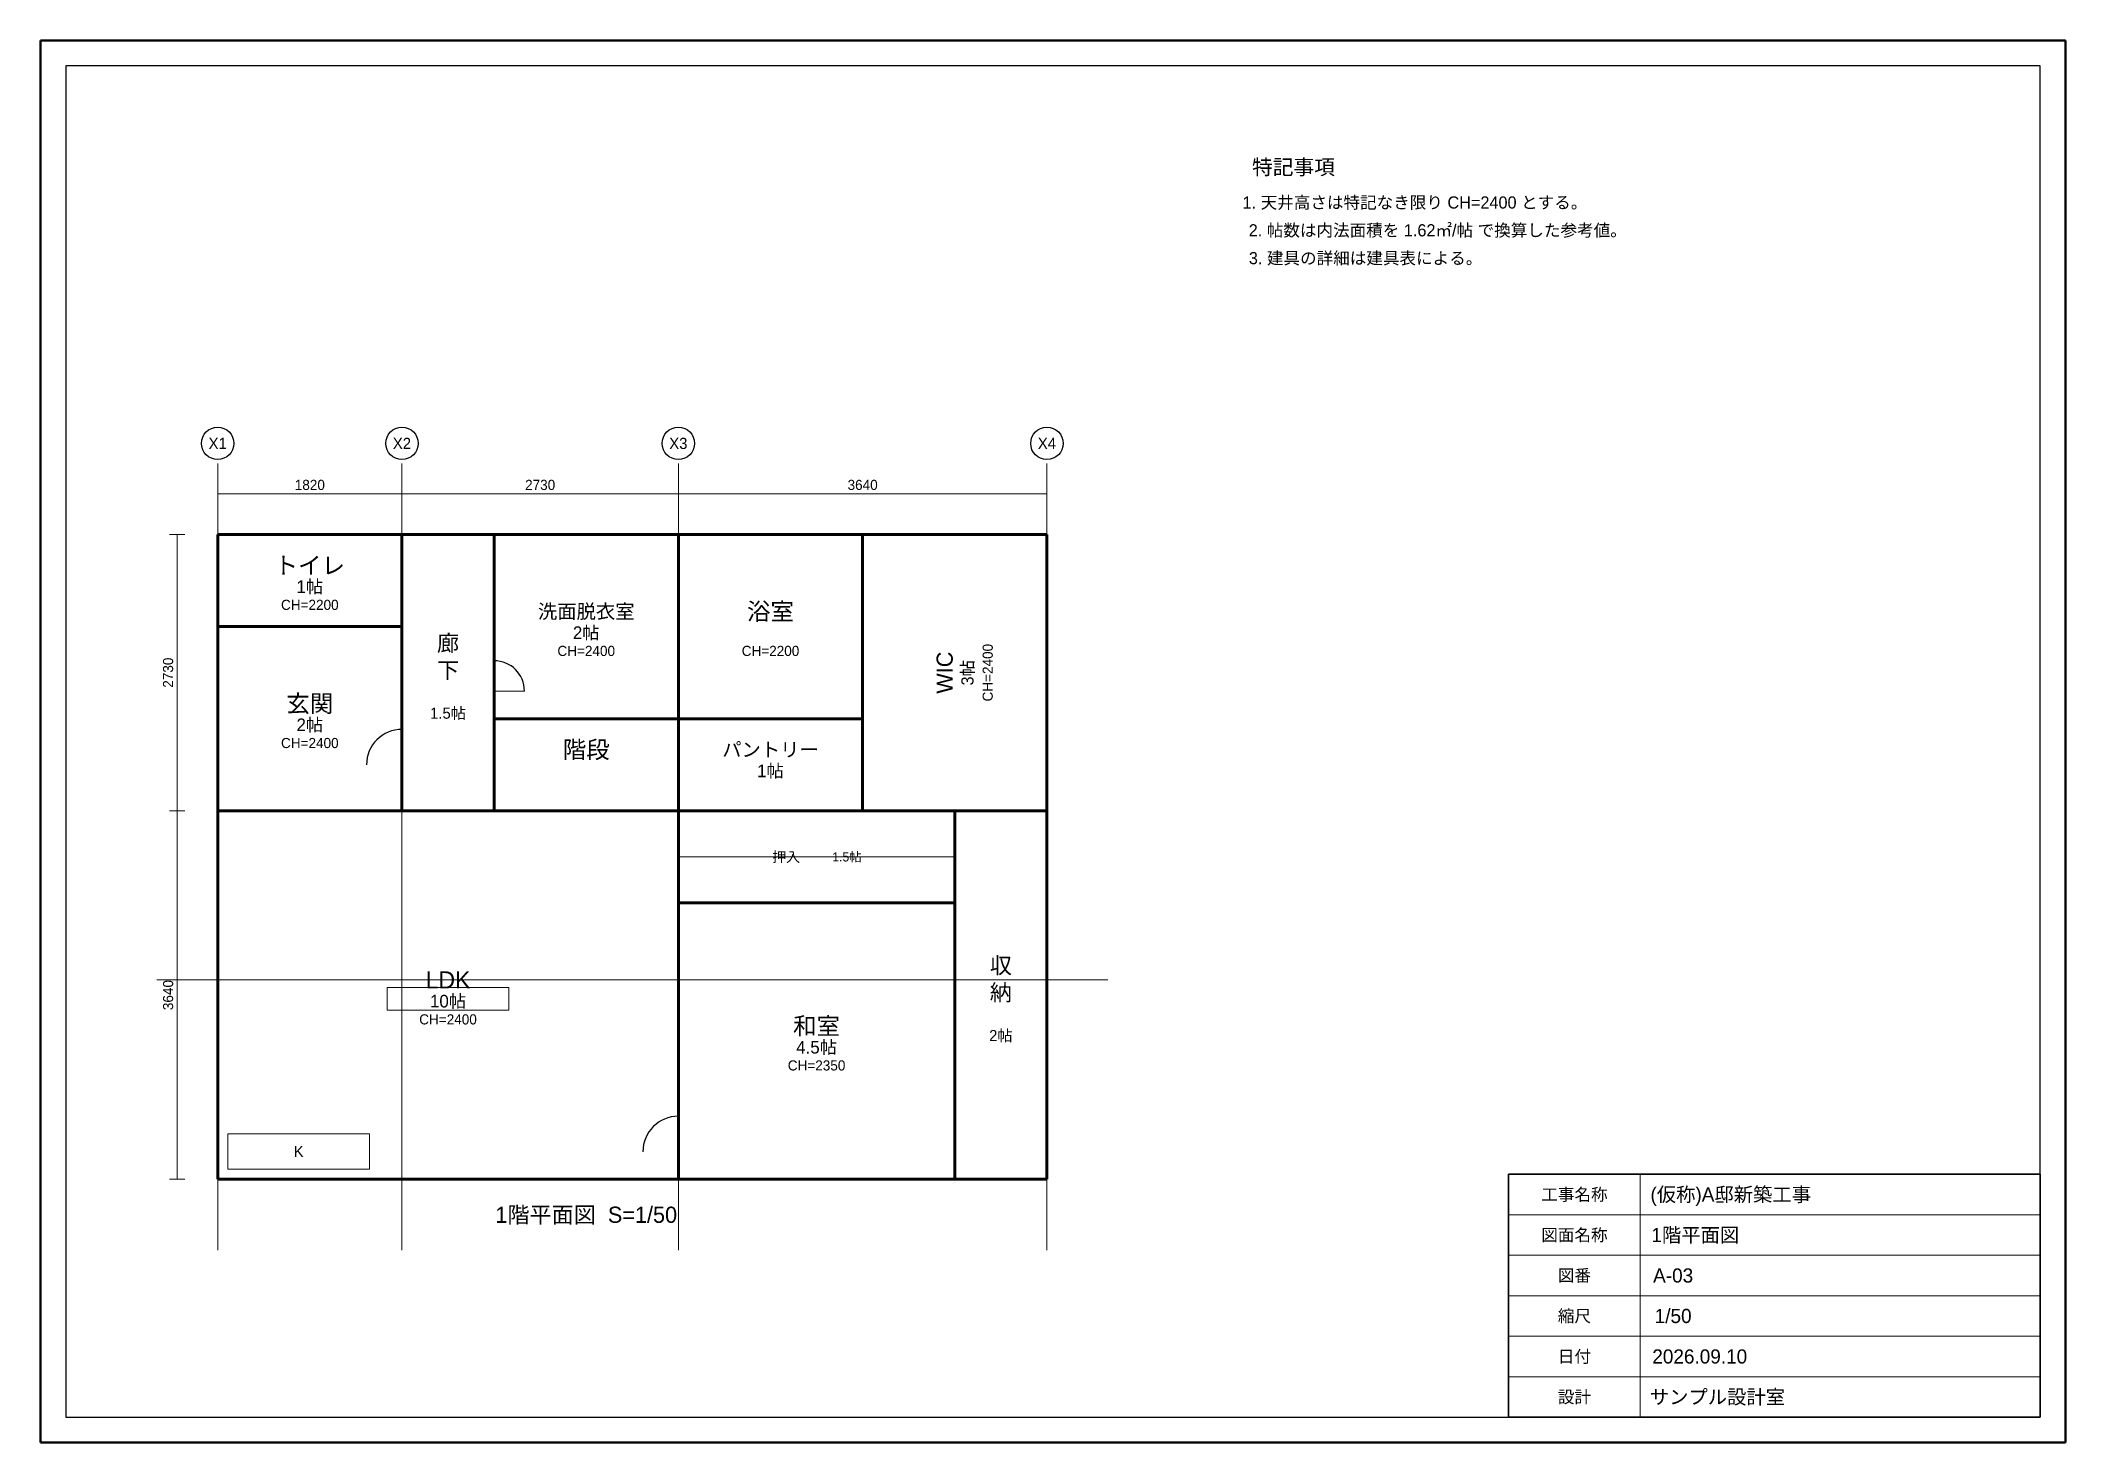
# Model space of a CAD drawing. Header units: metres. Extents: x 10 to 410, y 10 to 287.
import ezdxf
from ezdxf.enums import TextEntityAlignment as Align

# ---------------------------------------------------------------- set-up
doc = ezdxf.new("R2010")
doc.units = ezdxf.units.M
doc.styles.add('JP', font='BIZ-UDGothicR.ttc')

msp = doc.modelspace()

# ---------------------------------------------------------------- linework, layer by layer
at = {"lineweight": 50}
for p, q in [((410, 287), (10, 287)), ((10, 287), (10, 10)), ((410, 10), (410, 287)), ((10, 10), (410, 10))]:
    msp.add_line(p, q, dxfattribs=at)
at = {"lineweight": 25}
for p, q in [((405, 282), (15, 282)), ((15, 282), (15, 15)), ((405, 15), (405, 282)), ((15, 15), (405, 15))]:
    msp.add_line(p, q, dxfattribs=at)
at = {"lineweight": 13}
for p, q in [((45, 48), (45, 203.4)), ((81.4, 48), (81.4, 203.4)), ((136, 48), (136, 203.4)), ((208.8, 48), (208.8, 203.4)), ((45, 195.9), (45, 198.9)), ((45, 197.4), (81.4, 197.4)), ((81.4, 195.9), (81.4, 198.9)), ((81.4, 195.9), (81.4, 198.9)), ((81.4, 197.4), (136, 197.4)), ((136, 195.9), (136, 198.9)), ((136, 195.9), (136, 198.9)), ((136, 197.4), (208.8, 197.4)), ((208.8, 195.9), (208.8, 198.9)), ((35.5, 189.4), (38.5, 189.4)), ((37, 134.8), (37, 189.4)), ((99.6, 158.46), (105.6, 158.46)), ((81.4, 143.9), (81.4, 150.9)), ((35.5, 134.8), (38.5, 134.8)), ((35.5, 134.8), (38.5, 134.8)), ((37, 62), (37, 134.8)), ((136, 125.7), (190.6, 125.7)), ((33, 101.4), (220.8, 101.4)), ((102.5, 99.9), (78.5, 99.9)), ((78.5, 99.9), (78.5, 95.4)), ((102.5, 95.4), (102.5, 99.9)), ((78.5, 95.4), (102.5, 95.4)), ((136, 67.46), (136, 74.46)), ((75, 71), (47, 71)), ((47, 71), (47, 64)), ((75, 64), (75, 71)), ((47, 64), (75, 64)), ((35.5, 62), (38.5, 62))]:
    msp.add_line(p, q, dxfattribs=at)
at = {"lineweight": 60}
for p, q in [((81.4, 189.4), (45, 189.4)), ((45, 189.4), (45, 171.2)), ((81.4, 171.2), (81.4, 189.4)), ((99.6, 189.4), (81.4, 189.4)), ((81.4, 189.4), (81.4, 134.8)), ((99.6, 134.8), (99.6, 189.4)), ((136, 189.4), (99.6, 189.4)), ((99.6, 189.4), (99.6, 153)), ((136, 153), (136, 189.4)), ((172.4, 189.4), (136, 189.4)), ((136, 189.4), (136, 153)), ((172.4, 153), (172.4, 189.4)), ((208.8, 189.4), (172.4, 189.4)), ((172.4, 189.4), (172.4, 134.8)), ((208.8, 134.8), (208.8, 189.4)), ((81.4, 171.2), (45, 171.2)), ((45, 171.2), (45, 134.8)), ((45, 171.2), (81.4, 171.2)), ((81.4, 134.8), (81.4, 171.2)), ((136, 153), (99.6, 153)), ((99.6, 153), (99.6, 134.8)), ((99.6, 153), (136, 153)), ((136, 134.8), (136, 153)), ((172.4, 153), (136, 153)), ((136, 153), (136, 134.8)), ((136, 153), (172.4, 153)), ((172.4, 134.8), (172.4, 153)), ((136, 134.8), (45, 134.8)), ((45, 134.8), (45, 62)), ((45, 134.8), (81.4, 134.8)), ((81.4, 134.8), (99.6, 134.8)), ((99.6, 134.8), (136, 134.8)), ((136, 62), (136, 134.8)), ((190.6, 134.8), (136, 134.8)), ((136, 134.8), (136, 116.6)), ((136, 134.8), (172.4, 134.8)), ((172.4, 134.8), (208.8, 134.8)), ((190.6, 116.6), (190.6, 134.8)), ((208.8, 134.8), (190.6, 134.8)), ((190.6, 134.8), (190.6, 62)), ((208.8, 62), (208.8, 134.8)), ((190.6, 116.6), (136, 116.6)), ((136, 116.6), (136, 62)), ((136, 116.6), (190.6, 116.6)), ((190.6, 62), (190.6, 116.6)), ((45, 62), (136, 62)), ((136, 62), (190.6, 62)), ((190.6, 62), (208.8, 62))]:
    msp.add_line(p, q, dxfattribs=at)
at = {"lineweight": 35}
for p, q in [((405, 63), (300, 63)), ((300, 63), (300, 15)), ((405, 15), (405, 63)), ((300, 15), (405, 15))]:
    msp.add_line(p, q, dxfattribs=at)
at = {"lineweight": 18}
for p, q in [((326, 15), (326, 63)), ((300, 55), (405, 55)), ((300, 47), (405, 47)), ((300, 39), (405, 39)), ((300, 31), (405, 31)), ((300, 23), (405, 23))]:
    msp.add_line(p, q, dxfattribs=at)
for centre in [(45, 207.4), (81.4, 207.4), (136, 207.4), (208.8, 207.4)]:
    msp.add_circle(centre, 3.2)
for centre, radius, start, end in [((99.6, 158.46), 6, 0, 90), ((81.4, 143.9), 7, 90, 180), ((136, 67.46), 7, 90, 180)]:
    msp.add_arc(centre, radius, start, end)

# ---------------------------------------------------------------- texts
at = {"style": 'JP'}
for s, height, p in [('特記事項', 3, (257.5, 262)), ('1. 天井高さは特記なき限り CH=2400 とする。', 2.4, (281.5, 255)), ('2. 帖数は内法面積を 1.62㎡/帖 で換算した参考値。', 2.4, (286, 249.5)), ('3. 建具の詳細は建具表による。', 2.4, (271.75, 244)), ('X1', 2.2, (45, 207.4)), ('X2', 2.2, (81.4, 207.4)), ('X3', 2.2, (136, 207.4)), ('X4', 2.2, (208.8, 207.4)), ('1820', 2, (63.2, 199.2)), ('2730', 2, (108.7, 199.2)), ('3640', 2, (172.4, 199.2)), ('トイレ', 3.4, (63.2, 183.3)), ('1帖', 2.5, (63.2, 179.1)), ('CH=2200', 2, (63.2, 175.5)), ('洗面脱衣室', 2.8, (117.8, 174.2)), ('浴室', 3.4, (154.2, 174.2)), ('2帖', 2.5, (117.8, 170)), ('CH=2400', 2, (117.8, 166.4)), ('CH=2200', 2, (154.2, 166.4)), ('玄関', 3.4, (63.2, 156)), ('2帖', 2.5, (63.2, 151.8)), ('1.5帖', 2.2, (90.5, 154.1)), ('CH=2400', 2, (63.2, 148.2)), ('階段', 3.4, (117.8, 146.9)), ('パントリー', 2.8, (154.2, 146.9)), ('1帖', 2.5, (154.2, 142.7)), ('押入', 2, (157.3, 125.7)), ('1.5帖', 1.8, (169.3, 125.7)), ('LDK', 3.4, (90.5, 101.4)), ('10帖', 2.5, (90.5, 97.2)), ('CH=2400', 2, (90.5, 93.6)), ('和室', 3.4, (163.3, 92.3)), ('4.5帖', 2.5, (163.3, 88.1)), ('2帖', 2.2, (199.7, 90.4)), ('CH=2350', 2, (163.3, 84.5)), ('K', 2.2, (61, 67.5)), ('工事名称', 2.4, (313, 59)), ('(仮称)A邸新築工事', 2.8, (343.88, 59)), ('1階平面図  S=1/50', 3.2, (117.8, 55)), ('図面名称', 2.4, (313, 51)), ('1階平面図', 2.8, (336.88, 51)), ('図番', 2.4, (313, 43)), ('A-03', 2.8, (332.5, 43)), ('縮尺', 2.4, (313, 35)), ('1/50', 2.8, (332.5, 35)), ('日付', 2.4, (313, 27)), ('2026.09.10', 2.8, (337.75, 27)), ('設計', 2.4, (313, 19)), ('サンプル設計室', 2.8, (341.25, 19))]:
    msp.add_text(s, height=height, dxfattribs=at).set_placement(p, align=Align.MIDDLE_CENTER)
for s, height, p in [('2730', 2, (35.2, 162.1)), ('WIC', 3.2, (188.6, 162.1)), ('3帖', 2.4, (193.1, 162.1)), ('CH=2400', 2, (197.1, 162.1)), ('3640', 2, (35.2, 98.4))]:
    msp.add_text(s, height=height, rotation=90, dxfattribs=at).set_placement(p, align=Align.MIDDLE_CENTER)
at = {"char_height": 3.2, "attachment_point": 5, "style": 'JP'}
for s, insert in [('廊\\P下', (90.5, 165.1)), ('収\\P納', (199.7, 101.4))]:
    msp.add_mtext(s, dxfattribs=dict(at, insert=insert))

doc.saveas('drawing.dxf')
